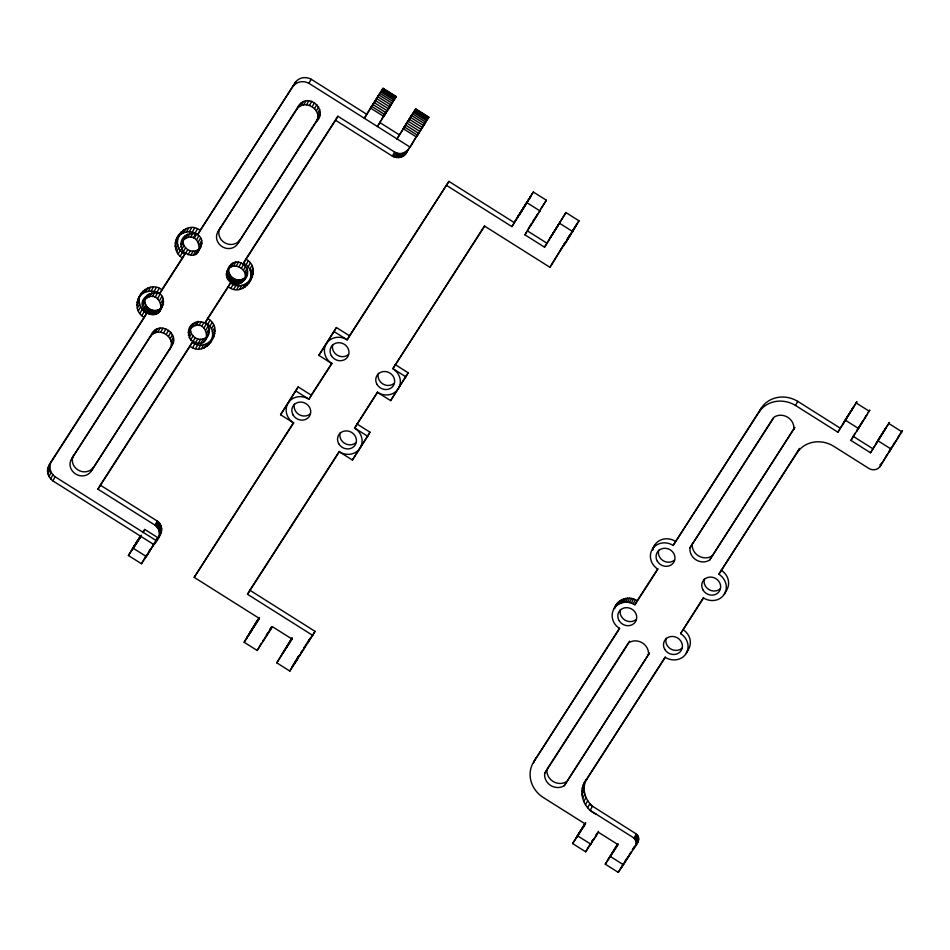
<?xml version="1.0" encoding="UTF-8"?>
<svg xmlns="http://www.w3.org/2000/svg" width="950" height="950" viewBox="0 0 950 950"><rect width="100%" height="100%" fill="white"/><g stroke="black" fill="none" stroke-linecap="round" stroke-linejoin="round"><path stroke-width="1.43" d="M414.984 138.498C411.089 146.217 404.878 157.854 394.63 152.059L337.867 116.232L245.824 259.101C263.281 268.446 246.264 294.583 230.529 282.851L207.587 318.488C225.031 327.821 208.014 353.97 192.28 342.238L100.249 485.106L157.273 521.063C166.214 527.262 159.196 538.567 153.995 544.659L52.844 480.854C48.177 477.577 45.992 470.927 48.794 465.773L144.317 317.478C126.397 307.491 145.065 277.578 161.904 289.667L184.846 254.042C167.402 244.696 184.419 218.559 200.141 230.292L295.676 81.985A12.397 11.341 29.4 0 1 311.208 79.254L366.664 114.249L364.384 118.299L383.076 88.338L396.126 96.567L377.435 126.528L379.145 123.488M144.317 317.478L146.597 313.417C139.959 309.451 136.812 300.046 141.194 293.312M138.914 297.386C143.26 290.593 153.116 289.453 159.612 293.728L182.554 258.103C173.909 253.151 173.102 241.122 179.443 233.938M158.282 538.056C160.787 533.71 158.982 527.903 154.981 525.124L97.957 489.179L190 346.299C205.723 358.031 222.739 331.883 205.295 322.549L207.587 318.488M205.295 322.549L228.237 286.924C243.972 298.644 260.989 272.507 243.544 263.162L245.824 259.101M143.379 301.221C159.066 283.385 170.477 319.817 148.865 313.892C124.165 295.961 176.166 279.122 160.123 310.757M226.444 274.004C231.705 247.214 262.152 272.092 239.162 283.717C233.118 285.546 226.112 280.404 226.444 274.004L229.591 266.594M227.299 270.655C233.023 259.493 251.311 270.952 243.544 280.879M134.746 545.062L128.416 555.513L141.467 563.742L156.275 540.609L55.136 476.781C50.469 473.516 48.272 466.866 51.086 461.712L146.597 313.417M596.351 814.269C583.146 808.866 576.721 790.151 586.898 779.083M617.5 844.182L605.233 864.156L618.284 872.385L634.944 846.949C637.901 843.434 640.727 837.544 636.298 833.969L592.467 806.206C585.342 800.114 581.97 789.569 585.628 780.71L665.214 656.996M635.966 845.322L636.179 841.474L634.006 838.043L591.007 810.896M316.291 121.731C323.713 110.093 304.083 97.85 296.709 109.404L217.787 232.014A11.566 10.581 29.4 0 0 222.585 246.929A11.566 10.581 29.4 0 0 237.88 243.461L316.291 121.731C328.712 110.521 308.691 91.853 299.001 105.331L217.787 232.014M140.849 536.287L133.285 548.304L146.336 556.534L157.842 537.676L144.792 529.447L143.034 532.701M141.467 563.742L146.656 554.859M71.571 458.909L150.587 336.348C158.484 325.233 177.591 338.259 169.551 349.529L91.141 471.259A11.578 10.592 29.4 0 1 75.62 473.991A11.578 10.592 29.4 0 1 71.571 458.909L152.867 332.286C160.764 321.171 179.871 334.198 171.843 345.468L91.141 471.259M181.616 241.846C200.462 222.561 208.014 267.639 183.267 251.833C170.988 227.715 214.819 227.442 197.861 252.071M189.062 330.03C207.86 310.662 215.543 355.822 190.701 340.029C178.446 315.697 222.146 315.709 205.295 340.266M415.696 108.918L397.017 138.878L415.696 108.918L428.759 117.147L405.674 153.924C402.634 157.973 396.577 158.567 392.35 156.121L335.576 120.294L337.867 116.232M425.137 122.93L424.068 124.367M142.595 303.691L145.659 297.16M180.844 244.316L183.908 237.773M188.278 332.5L191.342 325.969M308.786 640.716L308.192 641.891M605.233 864.156L618.07 844.657L598.488 832.319L585.663 851.806L572.601 843.576L584.879 823.602M585.663 851.806L588.798 846.331M618.284 872.385L621.431 866.911M161.179 532.701L156.275 540.609M366.664 114.249L383.076 88.338M589.012 846.355L592.254 841.748M383.337 116.779L384.002 115.579M425.077 123.061L417.632 135.066M853.979 434.993L850.927 440.42L870.509 452.77L889.449 422.418L879.273 437.914M583.763 783.94L665.297 657.352A15.438 14.119 29.4 0 0 686.007 653.707A15.438 14.119 29.4 0 0 680.604 633.602L703.546 597.977A15.438 14.119 29.4 0 0 724.256 594.332A15.438 14.119 29.4 0 0 718.853 574.227L797.264 452.497A27.491 25.151 29.4 0 1 833.482 446.12L869.381 468.754A8.514 7.79 29.4 0 0 879.736 466.937L902.5 430.647L901.324 432.191M837.876 432.191L856.817 401.838L837.876 432.191L795.459 405.436A27.491 25.151 29.4 0 0 759.228 411.813L673.17 545.419A15.438 14.119 29.4 0 0 652.46 549.064A15.438 14.119 29.4 0 0 657.863 569.169L634.921 604.794C628.413 600.447 618.391 601.659 614.139 608.57A15.438 14.119 29.4 0 0 619.614 628.544L533.556 762.149A27.491 25.151 29.4 0 0 543.02 797.335L585.438 824.078L572.696 843.529M850.927 440.42L869.867 410.067L868.11 412.478M634.172 847.471L634.766 846.296L634.101 847.103M560.239 250.705L561.236 248.936M886.219 456.285L886.635 455.525M137.667 299.856L139.959 295.794M140.648 295.212L142.939 291.151M136.978 302.551L139.258 298.49M142.833 293.455L145.113 289.394M136.859 305.366L139.151 301.304M145.362 292.161L147.642 288.099M137.322 308.192L139.614 304.131M48.794 465.773L51.086 461.712M175.916 240.481L178.208 236.419M47.809 468.303L50.089 464.241M177.151 237.999L181.189 231.776M148.141 291.389L150.433 287.327M175.227 243.176L177.507 239.115M47.5 471.046L49.792 466.984M178.897 235.838L181.082 234.08L183.362 230.019M138.344 310.911L140.636 306.85M144.887 299.119L147.179 295.058M175.109 245.991L177.389 241.929M147.024 297.576L149.304 293.514M47.892 473.824L50.184 469.763M181.082 234.08L183.611 232.786L185.891 228.724M151.074 291.163L153.354 287.102M142.619 306.339L144.911 302.278L144.887 299.63M175.572 248.805L177.864 244.744M139.899 313.429L142.191 309.367M149.577 296.721L151.857 292.659M183.611 232.786L186.39 232.014L188.682 227.953M48.961 476.484L51.252 472.423M143.45 308.916L145.742 304.855L144.911 302.278M154.031 291.484L156.322 287.423M176.593 251.536L178.885 247.475M183.136 239.744L185.428 235.683M143.901 309.724L146.193 305.662L145.742 304.855M144.424 310.496L146.704 306.434L146.193 305.662M152.333 296.637L154.624 292.576M185.274 238.201L187.554 234.139M141.906 315.649L144.198 311.588M186.39 232.014L189.323 231.776L191.603 227.715M180.868 246.964L183.16 242.903L183.136 240.255M50.647 478.871L52.927 474.81M145.018 311.22L147.309 307.159L146.704 306.434M178.149 254.054L180.429 249.993M145.683 311.885L147.963 307.824L147.309 307.159M156.916 292.351L159.208 288.289M187.827 237.346L190.107 233.284M181.699 249.541L183.991 245.48L183.16 242.903M146.407 312.491L148.687 308.429L147.963 307.824M155.064 297.326L157.344 293.265M189.323 231.776L192.28 232.109L194.572 228.047M147.179 313.037L149.471 308.976L148.687 308.429M52.844 480.854L55.136 476.781M190.582 237.263L192.862 233.201M147.998 313.5L150.29 309.439C154.28 311.6 159.909 310.65 162.402 306.684M180.156 256.274L182.447 252.213M159.612 293.728L161.904 289.667M183.267 251.833L185.559 247.772L183.991 245.48M148.865 313.892L151.145 309.831M157.522 298.728L159.802 294.666M192.28 232.109L195.166 232.976L197.458 228.914M149.756 314.213L152.036 310.139M193.313 237.939L195.593 233.878M150.67 314.438L152.95 310.377M182.554 258.103L184.846 254.042M185.428 253.65L187.72 249.589L185.559 247.772M194.168 238.343L196.46 234.282M151.584 314.581L153.876 310.519M159.505 300.723L161.785 296.661M152.523 314.64L154.803 310.579M195.166 232.976L197.861 234.353L200.141 230.292M153.437 314.616L155.729 310.555M154.351 314.497L156.631 310.436M160.835 303.133L163.115 299.072M188.005 254.826L190.285 250.764C194.596 252.083 199.761 250.111 201.436 245.765M196.484 239.958L198.776 235.897M155.23 314.296L157.522 310.234M156.085 314.011L158.377 309.949M156.904 313.642L159.184 309.581M161.405 305.769L163.685 301.708M157.664 313.203L159.956 309.142M158.377 312.692L160.669 308.631M190.772 255.253L193.052 251.192M198.265 242.107L200.557 238.046M159.03 312.099L163.447 304.321M159.612 311.457L161.904 307.396M193.479 254.909L195.771 250.848M199.357 244.625L201.649 240.564M195.914 253.816L198.206 249.755M199.654 247.273L201.946 243.212M150.587 336.348L152.867 332.286M152.511 334.353L154.803 330.291M197.861 234.353L295.676 81.985M154.957 332.939L157.237 328.878M157.748 332.215L160.039 328.154M160.692 332.215L162.984 328.154M163.602 332.951L165.894 328.878M166.274 334.364L168.554 330.303M293.384 86.046A12.397 11.341 29.4 0 1 308.916 83.315L311.208 79.254M168.518 336.359L170.798 332.298M296.709 109.404L299.001 105.331M298.526 107.302L300.817 103.241M300.889 105.771L303.181 101.709M170.181 338.806L172.473 334.744M303.632 104.904L305.924 100.843M171.154 341.537L173.446 337.476M171.38 344.363L173.672 340.302M306.565 104.773L308.857 100.712M169.551 349.529L173.126 343.033M309.498 105.367L311.79 101.306M312.229 106.661L314.521 102.588M97.957 489.179L100.249 485.106M237.88 243.461L318.582 117.669M190.57 327.928L192.862 323.867M314.569 108.561L316.861 104.488M192.708 326.384L194.987 322.323M188.302 335.148L190.594 331.087L190.57 328.439M195.261 325.529L197.541 321.468M316.362 110.936L318.642 106.875M189.133 337.725L191.425 333.664L190.594 331.087M196.163 325.423L198.455 321.361M228.819 268.553L231.111 264.492M226.527 273.125L228.819 269.064M226.456 274.894L228.736 269.942M230.957 267.009L233.237 262.948M317.478 113.632L319.758 109.571M226.551 275.773L228.736 270.821M190.701 340.029L192.993 335.968L191.425 333.664M198.942 325.601L201.222 321.527M226.741 276.652L228.843 271.712M227.026 277.519L229.033 272.591M233.51 266.154L235.79 262.093M317.846 116.458L320.126 112.397M227.382 278.362L229.674 274.289L229.306 273.457M317.442 119.225L319.723 115.164M190 346.299L192.28 342.238M227.834 279.169L230.114 275.096L229.674 274.289M192.862 341.834L195.154 337.772L192.993 335.968M201.602 326.527L203.894 322.466M228.356 279.929L230.636 275.868L230.114 275.096M236.265 266.071L238.545 262.01M228.95 280.654L231.242 276.592L230.636 275.868M229.615 281.319L231.895 277.257L231.242 276.592M192.684 347.676L194.976 343.615M195.439 343.009L197.731 338.948C202.029 340.278 207.195 338.295 208.869 333.961M203.929 328.142L206.209 324.081M230.339 281.924L232.619 277.863L231.895 277.257M238.984 266.76L241.276 262.699M228.237 286.924L230.529 282.851M231.111 282.471L233.403 278.397L232.619 277.863M207.694 324.378L209.986 320.316M231.931 282.934L234.223 278.873C238.213 281.022 243.841 280.084 246.335 276.118M198.206 343.449L200.486 339.387M195.569 348.543L197.861 344.482M205.711 330.303L207.991 326.242M232.797 283.326L235.078 279.264M241.454 268.161L243.734 264.1M230.933 288.289L233.225 284.228M233.688 283.634L235.968 279.573M209.713 326.598L211.993 322.537M200.913 343.104L203.205 339.043M206.791 332.809L209.083 328.747M234.602 283.86L236.882 279.799M198.538 348.864L200.818 344.803M245.943 264.991L248.235 260.929M235.517 284.014L237.809 279.953M243.426 270.156L245.717 266.095M203.348 342.012L205.639 337.951M207.088 335.457L209.38 331.396M211.256 329.116L213.548 325.054M236.443 284.074L238.735 280.012M233.819 289.168L236.111 285.107M237.369 284.038L239.661 279.977M201.459 348.638L203.751 344.577M238.284 283.919L240.564 279.858M244.768 272.567L247.047 268.506M247.95 267.211L250.242 263.15M239.162 283.717L241.454 279.656M212.277 331.835L214.569 327.774M236.787 289.489L239.067 285.428M240.018 283.444L242.309 279.371M204.25 347.866L206.53 343.805M240.837 283.076L243.117 279.015M245.326 275.191L247.618 271.13M241.597 282.637L243.889 278.564M212.752 334.661L215.033 330.6M242.309 282.114L244.601 278.053M249.506 269.741L251.797 265.679M242.963 281.533L247.368 273.754M206.779 346.572L209.059 342.511M212.634 337.476L214.914 333.414M239.709 289.263L242.001 285.202M208.953 344.814L211.244 340.753M210.698 342.641L214.225 336.11M250.527 272.46L252.819 268.399M242.499 288.479L244.779 284.418M250.99 275.286L253.282 271.225M245.029 287.197L247.309 283.124M250.883 278.101L253.163 274.039M247.202 285.428L249.494 281.366M250.183 280.796L252.474 276.735M248.947 283.266L251.227 279.205M154.981 525.124L157.273 521.063M155.978 525.932L158.27 521.871M157.035 527.048L159.327 522.987M157.926 528.295L160.217 524.234M158.626 529.637L160.918 525.576M159.113 531.05L161.405 526.989M159.398 532.499L161.678 528.438M159.446 533.947L161.737 529.886M159.279 535.384L161.571 531.323M392.35 156.121L394.63 152.059M393.763 156.786L396.055 152.724M395.236 157.261L397.527 153.199M396.756 157.534L399.036 153.473M398.276 157.593L400.567 153.532M399.784 157.439L402.064 153.377M401.221 157.071L403.512 153.009M402.574 156.501L404.866 152.439M403.821 155.752L406.101 151.691M404.914 154.814L407.206 150.753M405.674 153.924L407.966 149.863M901.918 431.822L888.891 423.534M339.221 451.428L249.814 590.211L315.079 631.37L289.833 671.068L276.783 662.839L292.089 639.089L272.507 626.739L257.212 650.489L244.15 642.259L259.457 618.509L194.192 577.351L293.633 422.976L280.582 414.734L298.181 386.923L311.232 395.152L308.94 399.214A15.438 14.119 29.4 0 0 288.23 402.859L288.159 402.99M280.582 414.734L298.181 386.923M331.883 363.589L318.832 355.359L336.431 327.536L349.481 335.766L347.189 339.839A15.438 14.119 29.4 0 0 326.479 343.484A15.438 14.119 29.4 0 0 331.883 363.589L308.94 399.214L295.889 390.984M194.192 577.351L293.526 422.631M318.832 355.359L336.431 327.536M334.139 331.609L347.189 339.839L448.923 181.391L514.188 222.549M312.787 635.443L247.523 594.284L249.814 590.211M377.494 392.017L354.623 428.022A15.438 14.119 29.4 0 1 360.026 448.139A15.438 14.119 29.4 0 1 339.316 451.784L247.523 594.284M484.559 225.791L392.872 368.647A15.438 14.119 29.4 0 1 398.276 388.752A15.438 14.119 29.4 0 1 377.566 392.397L354.623 428.022L367.674 436.264L352.379 460.014L339.316 451.784M244.15 642.259L258.887 618.023M352.379 460.014L369.966 432.191L356.915 423.961M367.674 436.264L369.966 432.191M377.566 392.397L390.616 400.627L408.215 372.816L395.164 364.586M390.616 400.627L408.215 372.816M257.212 650.489L261.286 643.257M446.631 185.464L511.896 226.611L533.306 192.007L546.357 200.236L524.946 234.84L544.528 247.19L565.939 212.586L578.989 220.816L549.931 267.294L484.666 226.148L392.872 368.647L405.923 376.877M511.896 226.611L533.306 192.007M276.783 662.839L292.077 637.735M524.946 234.84L527.238 230.779L546.82 243.117M527.879 229.651L531.062 223.998M289.833 671.068L295.949 660.214M310.638 637.545L307.432 643.245L315.079 631.37M544.528 247.19L565.939 212.586M549.931 267.294L562.305 247.036M614.139 608.57C617.084 599.094 629.161 595.151 637.212 600.721L657.792 568.777M615.327 606.955L617.619 602.894M616.645 605.649L618.937 601.576M618.141 604.521L620.433 600.447M619.792 603.606L622.084 599.533M621.573 602.906L623.865 598.844M652.46 549.064L654.764 544.991M533.556 762.149L619.519 628.188M623.449 602.454L625.741 598.381M625.397 602.241L627.689 598.168M627.368 602.264L629.66 598.203M629.339 602.549L631.631 598.476M631.275 603.072L633.579 598.999M633.151 603.82L635.443 599.747M634.921 604.794L637.212 600.721M649.574 653.03L564.276 785.686A12.54 11.471 29.4 0 1 550.668 785.46A12.54 11.471 29.4 0 1 544.706 773.347L546.416 770.296M673.17 545.419L761.52 407.74A27.491 25.151 29.4 0 1 797.751 401.363L840.168 428.117M759.228 411.813L761.52 407.74M794.913 427.393L709.602 560.084A12.54 11.471 29.4 0 1 695.994 559.847A12.54 11.471 29.4 0 1 690.021 547.734L773.276 417.988M564.276 785.686L649.111 653.481M795.459 405.436L797.751 401.363M709.602 560.084L794.461 427.844M583.336 784.783L585.628 780.71M582.314 788.013L584.606 783.94M581.839 791.386L584.131 787.312M581.923 794.829L584.214 790.768M582.564 798.261L584.856 794.2M583.739 801.598L586.031 797.537M680.604 633.602L703.475 597.586M585.438 804.769L587.729 800.696M718.853 574.227L799.556 448.424L797.264 452.497M587.599 807.678L589.891 803.605M590.176 810.279L592.467 806.206L590.092 804.721M686.007 653.707L688.299 649.634M724.256 594.332L726.548 590.259M634.006 838.043L636.298 833.969M634.742 838.779L637.034 834.717M635.36 839.61L637.652 835.549M635.847 840.512L638.139 836.451M636.179 841.474L638.471 837.401M636.357 842.448L638.661 838.387M636.393 843.434L638.685 839.373M636.251 844.408L638.543 840.334M870.509 452.77L886.303 427.346L876.114 443.591L879.178 438.318M879.736 466.937L888.036 453.138M296.091 660.618L295.402 661.913L297.956 658.207M514.947 221.184L530.836 196.258L519.543 214.736M293.36 664.834L292.303 666.817L297.493 659.193M380.796 120.555L379.715 122.479L399.297 134.829M263.625 639.754L262.782 641.297L272.199 626.62M585.722 822.938L575.7 838.636L585.461 823.056M531.525 223.832L530.551 225.672L537.676 214.688M572.411 231.836L573.384 229.995M857.506 429.412L856.532 431.241L857.589 429.768M890.138 449.991L889.164 451.82L899.365 435.575L898.308 437.048M141.289 535.218L139.626 537.997M145.469 557.116L144.566 558.814L145.528 557.484M854.454 434.186L855.036 433.188M291.947 638.685L286.14 648.054M304.997 646.914L299.202 656.284M617.928 844.265L612.121 853.623M630.159 853.872L630.978 852.494M384.275 115.128L385.652 112.86M417.204 135.209L415.886 137.548L417.287 135.577M259.148 618.391L249.719 633.068L259.481 617.476M293.954 663.836L294.642 662.661M589.606 845.334L590.496 843.849M381.496 119.344L382.351 117.919M538.84 212.812L540.384 209.902M561.996 247.653L562.899 246.157M565.096 242.856L563.184 246.24L571.472 233.391M133.57 546.962L131.504 550.584L134.544 546.096M145.659 556.795L146.621 555.192M152.689 546.226L154.422 543.02M417.537 134.662L418.701 132.774M296.923 659.229L299.226 655.464M888.749 451.951L889.556 450.633M295.45 661.342L296.341 659.882M597.301 833.672L593.572 839.681M390.129 106.4L392.528 102.291L390.022 105.937M415.969 136.895L417.05 135.126M858.444 427.844L862.244 421.764M891.076 448.424L892.24 446.548M622.321 865.462L623.283 863.906M625.207 861.044L621.383 867.492L623.936 863.776M629.09 855.629L625.183 861.852M890.423 449.219L891.349 447.711M384.418 114.546L385.593 112.67M386.068 112.195L387.374 110.081M389.714 107.065L383.361 116.874M297.303 658.326L298.312 656.688M591.612 842.033L592.883 839.978M133.606 546.63L136.04 542.984M139.591 538.329L135.351 545.074M151.513 548.138L146.098 556.629M591.66 841.688L592.717 840.002M375.357 100.938L379.478 94.062L370.203 108.739L374.894 101.662M419.567 131.373L420.007 130.661M625.349 860.581L626.43 858.871M893.332 444.553L894.342 442.938M135.696 543.281L137.845 539.885M148.746 551.511L150.433 549.1M420.47 129.936L421.812 127.823M893.523 444.469L894.876 442.344M388.289 108.644L388.74 107.932M420.684 129.331L421.919 127.371M616.431 604.497L616.514 604.366A15.438 14.119 29.4 0 0 614.852 608.166M626.549 858.919L627.879 856.829M568.777 236.704L570.036 234.733M536.263 216.184L537.558 214.154M568.896 236.764L571.366 232.928M633.413 848.825L638.258 841.249M389.179 107.243L389.607 106.578M137.37 540.871L139.911 536.655M257.925 619.531L246.62 638.008L251.809 630.384M565.226 243.544L576.508 225.067L573.361 229.591M595.923 834.931L596.956 833.34M243.544 263.162L335.576 120.294M140.933 536.429L128.416 555.513M311.232 395.152L331.811 363.209M349.481 335.766L448.923 181.391M266.38 634.885L267.912 632.51M269.444 630.135L271.736 626.572M532.594 221.623L534.886 218.061M541.001 208.549L546.357 200.236M296.721 659.027L298.252 656.652M300.544 653.089L302.076 650.714M303.608 648.339L305.9 644.777M307.432 642.402L309.724 638.839M563.694 244.566L565.202 242.226M566.711 239.875L568.979 236.36M572.102 231.503L578.989 220.816M629.541 641.131L546.998 769.274A12.54 11.471 29.4 0 0 552.959 781.387A12.54 11.471 29.4 0 0 566.568 781.624M544.706 773.347L628.852 642.711A12.54 11.471 29.4 0 1 642.461 642.948A12.54 11.471 29.4 0 1 648.422 655.061M690.021 547.734L774.191 417.074A12.54 11.471 29.4 0 1 787.799 417.311A12.54 11.471 29.4 0 1 793.773 429.424M422.239 127.157L423.759 124.83M269.562 630.206L270.774 628.342M858.551 428.319L866.744 415.067L864.714 417.917M138.664 538.864L140.659 535.812M898.284 436.774L900.719 433.081M284.905 649.978L282.34 653.683L291.959 638.269M610.886 855.546L608.321 859.263L617.939 843.837M629.114 854.905L630.99 852.067M392.706 101.496L396.126 96.567M152.867 545.312L153.71 544.041M306.304 644.207L307.016 643.126M632.284 849.787L633.614 847.804M304.202 647.71L305.009 646.499M597.764 832.378L598.512 831.286M427.108 119.403L428.759 117.147M572.327 231.467L573.016 230.47M143.153 531.715L144.792 529.447M156.204 539.956L157.842 537.676M307.634 642.236L308.702 640.775M187.72 249.589L190.285 250.764M195.154 337.772L197.731 338.948M233.403 278.397L234.223 278.873M149.471 308.976L150.29 309.439M382.933 88.469L396.079 96.734M415.554 109.048L428.711 117.313M382.791 88.968L395.853 97.197M415.423 109.547L428.474 117.776M382.387 89.704L395.438 97.933M415.019 110.283L428.07 118.513M381.793 90.713L394.856 98.942M414.426 111.293L427.476 119.522M381.057 91.972L394.108 100.201M413.689 112.551L426.74 120.781M380.166 93.433L393.229 101.674M412.799 114.012L425.849 122.241M379.169 95.083L392.219 103.312M411.789 115.663L424.852 123.892M378.064 96.876L391.115 105.106M410.685 117.456L423.747 125.685M376.877 98.776L389.928 107.006M409.509 119.356L422.56 127.585M856.235 403.014L869.286 411.243M375.654 100.736L388.704 108.965M408.286 121.315L421.337 129.544M374.407 102.707L387.457 110.936M407.039 123.286L420.09 131.516M373.172 104.643L386.234 112.872M405.804 125.222L418.855 133.451M527.191 202.861L540.241 211.09M559.823 223.44L572.874 231.669M371.984 106.519L385.035 114.748M404.617 127.086L417.668 135.327M370.844 108.264L383.907 116.494M403.477 128.844L416.527 137.073M845.524 420.316L858.574 428.545M878.156 440.895L891.207 449.124M308.916 83.315L410.067 147.107M853.219 436.347L872.801 448.697M577.79 835.953L590.841 844.194M610.422 856.532L623.473 864.773M240.172 239.4A11.566 10.581 29.4 0 1 224.877 242.856A11.566 10.581 29.4 0 1 220.079 227.953M93.433 467.198A11.578 10.592 29.4 0 1 77.912 469.929A11.578 10.592 29.4 0 1 73.862 454.848M293.633 422.976A15.438 14.119 29.4 0 1 288.23 402.859M310.223 413.915A9.642 8.823 29.4 0 1 298.799 414.449A9.642 8.823 29.4 0 1 294.464 403.976M348.472 354.54A9.642 8.823 29.4 0 1 337.048 355.074A9.642 8.823 29.4 0 1 332.714 344.601M394.155 383.349A9.642 8.823 29.4 0 1 382.731 383.883A9.642 8.823 29.4 0 1 378.397 373.409M355.906 442.724A9.642 8.823 29.4 0 1 344.482 443.258A9.642 8.823 29.4 0 1 340.147 432.784M721.145 570.154A15.438 14.119 29.4 0 1 725.432 591.743M682.896 629.529A15.438 14.119 29.4 0 1 687.182 651.118M674.453 560.108A9.642 8.823 29.4 0 1 663.029 560.643A9.642 8.823 29.4 0 1 658.694 550.169M636.203 619.483A9.642 8.823 29.4 0 1 624.779 620.018A9.642 8.823 29.4 0 1 620.445 609.556M882.028 462.864A8.514 7.79 29.4 0 1 881.422 463.541M880.733 464.134A8.514 7.79 29.4 0 1 879.961 464.645M720.136 588.917A9.642 8.823 29.4 0 1 708.712 589.451A9.642 8.823 29.4 0 1 704.377 578.977M681.886 648.304A9.642 8.823 29.4 0 1 670.462 648.826A9.642 8.823 29.4 0 1 666.128 638.364M533.591 762.933A27.491 25.151 29.4 0 1 535.859 758.076M652.828 550.157A15.438 14.119 29.4 0 1 675.462 541.346M711.894 556.011A12.54 11.471 29.4 0 1 698.286 555.774A12.54 11.471 29.4 0 1 692.324 543.661M402.848 129.248L412.098 114.629L402.848 129.248M517.821 216.731L517.501 217.431L527.701 201.186L517.821 216.731M550.454 237.31L550.133 238.011L560.322 221.766L550.454 237.31M843.802 422.311L843.481 423.011L853.682 406.766L843.802 422.311M293.063 414.948A9.642 8.823 29.4 0 0 309.451 416.242A9.642 8.823 29.4 0 0 301.352 402.099A9.642 8.823 29.4 0 0 293.063 414.948M331.312 355.573A9.642 8.823 29.4 0 0 347.688 356.856A9.642 8.823 29.4 0 0 339.601 342.713A9.642 8.823 29.4 0 0 331.312 355.573M376.996 384.382A9.642 8.823 29.4 0 0 393.371 385.664A9.642 8.823 29.4 0 0 385.284 371.521A9.642 8.823 29.4 0 0 376.996 384.382M338.746 443.757A9.642 8.823 29.4 0 0 355.134 445.051A9.642 8.823 29.4 0 0 347.035 430.908A9.642 8.823 29.4 0 0 338.746 443.757M657.293 561.141A9.642 8.823 29.4 0 0 673.681 562.436A9.642 8.823 29.4 0 0 665.582 548.293A9.642 8.823 29.4 0 0 657.293 561.141M619.044 620.528A9.642 8.823 29.4 0 0 635.431 621.811A9.642 8.823 29.4 0 0 627.332 607.668A9.642 8.823 29.4 0 0 619.044 620.528M664.727 649.337A9.642 8.823 29.4 0 0 681.114 650.619A9.642 8.823 29.4 0 0 673.016 636.476A9.642 8.823 29.4 0 0 664.727 649.337M702.976 589.95A9.642 8.823 29.4 0 0 719.364 591.244A9.642 8.823 29.4 0 0 711.265 577.101A9.642 8.823 29.4 0 0 702.976 589.95"/></g></svg>
